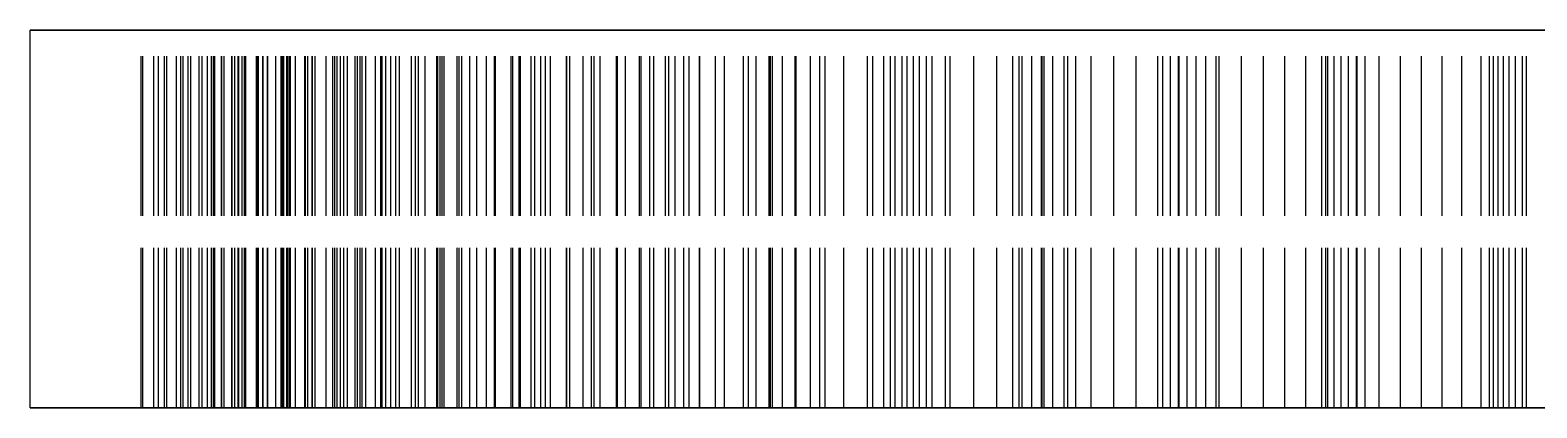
# Model space of a CAD drawing. Header units: millimetres. Extents: x -25 to 138, y -20 to 88.
# Drawn here: x 58 to 69.98, y 2 to 5 of the extents above; entities that cross this region are included whole.
import ezdxf

# ---------------------------------------------------------------- set-up
doc = ezdxf.new("R2010")
doc.units = ezdxf.units.MM
doc.linetypes.add('DASHED', pattern=[1.524, 1.27, -0.254])
doc.layers.add('HIDDEN', color=8, linetype='DASHED')
doc.layers.add('VISIBLE', color=7, linetype='CONTINUOUS')

msp = doc.modelspace()

# ---------------------------------------------------------------- linework, layer by layer
at = {"layer": 'HIDDEN'}
for points in [[(70.19048, 5), (69.42857, 5), (68.66667, 5), (67.90476, 5), (67.14286, 5), (66.38095, 5), (65.61905, 5), (64.85714, 5), (64.09524, 5), (63.33333, 5), (62.57143, 5), (61.80952, 5), (61.04762, 5), (60.28571, 5), (59.52381, 5), (58.7619, 5), (58, 5)], [(58.89577, 5), (58.88369, 5)], [(58.88369, 5), (59.06905, 5)], [(59.06905, 5), (58.88369, 5)], [(58.88369, 5), (58.89577, 5)], [(58.88369, 2), (58.88369, 5)], [(58.88369, 2), (58.88369, 5)], [(59.08666, 5), (58.89577, 5)], [(58.89577, 5), (59.08666, 5)], [(58.89577, 2), (58.89577, 5)], [(58.89577, 2), (58.89577, 5)], [(59.02041, 5), (58.98424, 5)], [(58.98424, 5), (59.16316, 5)], [(59.16316, 5), (58.98424, 5)], [(58.98424, 5), (59.02041, 5)], [(58.98424, 2), (58.98424, 5)], [(58.98424, 2), (58.98424, 5)], [(59.21591, 5), (59.02041, 5)], [(59.02041, 5), (59.21591, 5)], [(59.02041, 2), (59.02041, 5)], [(59.02041, 2), (59.02041, 5)], [(59.06905, 5), (59.2548, 5)], [(59.2548, 5), (59.06905, 5)], [(59.06905, 2), (59.06905, 5)], [(59.06905, 2), (59.06905, 5)], [(59.2776, 5), (59.08666, 5)], [(59.08666, 5), (59.2776, 5)], [(59.08666, 2), (59.08666, 5)], [(59.08666, 2), (59.08666, 5)], [(59.16316, 5), (59.34282, 5)], [(59.34282, 5), (59.16316, 5)], [(59.16316, 2), (59.16316, 5)], [(59.16316, 2), (59.16316, 5)], [(59.25701, 5), (59.19691, 5)], [(59.19691, 5), (59.36853, 5)], [(59.36853, 5), (59.19691, 5)], [(59.19691, 5), (59.25701, 5)], [(59.19691, 2), (59.19691, 5)], [(59.19691, 2), (59.19691, 5)], [(59.4111, 5), (59.21591, 5)], [(59.21591, 5), (59.4111, 5)], [(59.21591, 2), (59.21591, 5)], [(59.21591, 2), (59.21591, 5)], [(59.2548, 5), (59.4409, 5)], [(59.4409, 5), (59.2548, 5)], [(59.2548, 2), (59.2548, 5)], [(59.2548, 2), (59.2548, 5)], [(59.45615, 5), (59.25701, 5)], [(59.25701, 5), (59.45615, 5)], [(59.25701, 2), (59.25701, 5)], [(59.25701, 2), (59.25701, 5)], [(59.46853, 5), (59.2776, 5)], [(59.2776, 5), (59.46853, 5)], [(59.2776, 2), (59.2776, 5)], [(59.2776, 2), (59.2776, 5)], [(59.34282, 5), (59.52318, 5)], [(59.52318, 5), (59.34282, 5)], [(59.34282, 2), (59.34282, 5)], [(59.34282, 2), (59.34282, 5)], [(59.36853, 5), (59.54122, 5)], [(59.54122, 5), (59.36853, 5)], [(59.36853, 2), (59.36853, 5)], [(59.36853, 2), (59.36853, 5)], [(59.60592, 5), (59.4111, 5)], [(59.4111, 5), (59.60592, 5)], [(59.4111, 2), (59.4111, 5)], [(59.4111, 2), (59.4111, 5)], [(59.4409, 5), (59.62731, 5)], [(59.62731, 5), (59.4409, 5)], [(59.4409, 2), (59.4409, 5)], [(59.4409, 2), (59.4409, 5)], [(59.65465, 5), (59.45615, 5)], [(59.45615, 5), (59.65465, 5)], [(59.45615, 2), (59.45615, 5)], [(59.45615, 2), (59.45615, 5)], [(59.65939, 5), (59.46853, 5)], [(59.46853, 5), (59.65939, 5)], [(59.46853, 2), (59.46853, 5)], [(59.46853, 2), (59.46853, 5)], [(59.60441, 5), (59.52067, 5)], [(59.52067, 5), (59.68415, 5)], [(59.68415, 5), (59.52067, 5)], [(59.52067, 5), (59.60441, 5)], [(59.52067, 2), (59.52067, 5)], [(59.52067, 2), (59.52067, 5)], [(59.52318, 5), (59.70422, 5)], [(59.70422, 5), (59.52318, 5)], [(59.52318, 2), (59.52318, 5)], [(59.52318, 2), (59.52318, 5)], [(59.54122, 5), (59.71497, 5)], [(59.71497, 5), (59.54122, 5)], [(59.54122, 2), (59.54122, 5)], [(59.54122, 2), (59.54122, 5)], [(59.80623, 5), (59.60441, 5)], [(59.60441, 5), (59.80623, 5)], [(59.60441, 2), (59.60441, 5)], [(59.60441, 2), (59.60441, 5)], [(59.80031, 5), (59.60592, 5)], [(59.60592, 5), (59.80031, 5)], [(59.60592, 2), (59.60592, 5)], [(59.60592, 2), (59.60592, 5)], [(59.62731, 5), (59.81398, 5)], [(59.81398, 5), (59.62731, 5)], [(59.62731, 2), (59.62731, 5)], [(59.62731, 2), (59.62731, 5)], [(59.85242, 5), (59.65465, 5)], [(59.65465, 5), (59.85242, 5)], [(59.65465, 2), (59.65465, 5)], [(59.65465, 2), (59.65465, 5)], [(59.85013, 5), (59.65939, 5)], [(59.65939, 5), (59.85013, 5)], [(59.65939, 2), (59.65939, 5)], [(59.65939, 2), (59.65939, 5)], [(59.68415, 5), (59.84903, 5)], [(59.84903, 5), (59.68415, 5)], [(59.68415, 2), (59.68415, 5)], [(59.68415, 2), (59.68415, 5)], [(59.70422, 5), (59.88593, 5)], [(59.88593, 5), (59.70422, 5)], [(59.70422, 2), (59.70422, 5)], [(59.70422, 2), (59.70422, 5)], [(59.71497, 5), (59.88976, 5)], [(59.88976, 5), (59.71497, 5)], [(59.71497, 2), (59.71497, 5)], [(59.71497, 2), (59.71497, 5)], [(59.99418, 5), (59.80031, 5)], [(59.80031, 5), (59.99418, 5)], [(59.80031, 2), (59.80031, 5)], [(59.80031, 2), (59.80031, 5)], [(60.00706, 5), (59.80623, 5)], [(59.80623, 5), (60.00706, 5)], [(59.80623, 2), (59.80623, 5)], [(59.80623, 2), (59.80623, 5)], [(59.81398, 5), (60.00089, 5)], [(60.00089, 5), (59.81398, 5)], [(59.81398, 2), (59.81398, 5)], [(59.81398, 2), (59.81398, 5)], [(59.84903, 5), (60.01532, 5)], [(60.01532, 5), (59.84903, 5)], [(59.84903, 2), (59.84903, 5)], [(59.84903, 2), (59.84903, 5)], [(60.04068, 5), (59.85013, 5)], [(59.85013, 5), (60.04068, 5)], [(59.85013, 2), (59.85013, 5)], [(59.85013, 2), (59.85013, 5)], [(60.04939, 5), (59.85242, 5)], [(59.85242, 5), (60.04939, 5)], [(59.85242, 2), (59.85242, 5)], [(59.85242, 2), (59.85242, 5)], [(59.88593, 5), (60.06828, 5)], [(60.06828, 5), (59.88593, 5)], [(59.88593, 2), (59.88593, 5)], [(59.88593, 2), (59.88593, 5)], [(59.88976, 5), (60.06561, 5)], [(60.06561, 5), (59.88976, 5)], [(59.88976, 2), (59.88976, 5)], [(59.88976, 2), (59.88976, 5)], [(60.06091, 5), (59.95396, 5)], [(59.95396, 5), (60.1085, 5)], [(60.1085, 5), (59.95396, 5)], [(59.95396, 5), (60.06091, 5)], [(59.95396, 2), (59.95396, 5)], [(59.95396, 2), (59.95396, 5)], [(60.18745, 5), (59.99418, 5)], [(59.99418, 5), (60.18745, 5)], [(59.99418, 2), (59.99418, 5)], [(59.99418, 2), (59.99418, 5)], [(60.00089, 2), (60.00089, 5)], [(60.00089, 2), (60.00089, 5)], [(60.20682, 5), (60.00706, 5)], [(60.00706, 5), (60.20682, 5)], [(60.00706, 2), (60.00706, 5)], [(60.00706, 2), (60.00706, 5)], [(60.01532, 5), (60.18302, 5)], [(60.18302, 5), (60.01532, 5)], [(60.01532, 2), (60.01532, 5)], [(60.01532, 2), (60.01532, 5)], [(60.06828, 5), (60.04068, 5)], [(60.04068, 5), (60.06828, 5)], [(60.04068, 2), (60.04068, 5)], [(60.04068, 2), (60.04068, 5)], [(60.24545, 5), (60.04939, 5)], [(60.04939, 5), (60.24545, 5)], [(60.04939, 2), (60.04939, 5)], [(60.04939, 2), (60.04939, 5)], [(60.26443, 5), (60.06091, 5)], [(60.06091, 5), (60.26443, 5)], [(60.06091, 2), (60.06091, 5)], [(60.06091, 2), (60.06091, 5)], [(60.06561, 5), (60.24252, 5)], [(60.24252, 5), (60.06561, 5)], [(60.06561, 2), (60.06561, 5)], [(60.06561, 2), (60.06561, 5)], [(60.06828, 2), (60.06828, 5)], [(60.06828, 2), (60.06828, 5)], [(60.1085, 5), (60.26477, 5)], [(60.26477, 5), (60.1085, 5)], [(60.1085, 2), (60.1085, 5)], [(60.1085, 2), (60.1085, 5)], [(60.18302, 5), (60.35216, 5)], [(60.35216, 5), (60.18302, 5)], [(60.18302, 2), (60.18302, 5)], [(60.18302, 2), (60.18302, 5)], [(60.24252, 5), (60.18745, 5)], [(60.18745, 5), (60.24252, 5)], [(60.18745, 2), (60.18745, 5)], [(60.18745, 2), (60.18745, 5)], [(60.40541, 5), (60.20682, 5)], [(60.20682, 5), (60.40541, 5)], [(60.20682, 2), (60.20682, 5)], [(60.20682, 2), (60.20682, 5)], [(60.24252, 2), (60.24252, 5)], [(60.24252, 2), (60.24252, 5)], [(60.44048, 5), (60.24545, 5)], [(60.24545, 5), (60.44048, 5)], [(60.24545, 2), (60.24545, 5)], [(60.24545, 2), (60.24545, 5)], [(60.46662, 5), (60.26443, 5)], [(60.26443, 5), (60.46662, 5)], [(60.26443, 2), (60.26443, 5)], [(60.26443, 2), (60.26443, 5)], [(60.26477, 5), (60.42278, 5)], [(60.42278, 5), (60.26477, 5)], [(60.26477, 2), (60.26477, 5)], [(60.26477, 2), (60.26477, 5)], [(60.35216, 5), (60.52276, 5)], [(60.52276, 5), (60.35216, 5)], [(60.35216, 2), (60.35216, 5)], [(60.35216, 2), (60.35216, 5)], [(60.6027, 5), (60.40541, 5)], [(60.40541, 5), (60.6027, 5)], [(60.40541, 2), (60.40541, 5)], [(60.40541, 2), (60.40541, 5)], [(60.42278, 5), (60.58257, 5)], [(60.58257, 5), (60.42278, 5)], [(60.42278, 2), (60.42278, 5)], [(60.42278, 2), (60.42278, 5)], [(60.52276, 5), (60.44048, 5)], [(60.44048, 5), (60.52276, 5)], [(60.44048, 2), (60.44048, 5)], [(60.44048, 2), (60.44048, 5)], [(60.6674, 5), (60.46662, 5)], [(60.46662, 5), (60.6674, 5)], [(60.46662, 2), (60.46662, 5)], [(60.46662, 2), (60.46662, 5)], [(60.6243, 5), (60.49465, 5)], [(60.49465, 5), (60.63949, 5)], [(60.63949, 5), (60.49465, 5)], [(60.49465, 5), (60.6243, 5)], [(60.49465, 2), (60.49465, 5)], [(60.49465, 2), (60.49465, 5)], [(60.52276, 2), (60.52276, 5)], [(60.52276, 2), (60.52276, 5)], [(60.58257, 5), (60.74417, 5)], [(60.74417, 5), (60.58257, 5)], [(60.58257, 2), (60.58257, 5)], [(60.58257, 2), (60.58257, 5)], [(60.79856, 5), (60.6027, 5)], [(60.6027, 5), (60.79856, 5)], [(60.6027, 2), (60.6027, 5)], [(60.6027, 2), (60.6027, 5)], [(60.82852, 5), (60.6243, 5)], [(60.6243, 5), (60.82852, 5)], [(60.6243, 2), (60.6243, 5)], [(60.6243, 2), (60.6243, 5)], [(60.63949, 5), (60.78639, 5)], [(60.78639, 5), (60.63949, 5)], [(60.63949, 2), (60.63949, 5)], [(60.63949, 2), (60.63949, 5)], [(60.86663, 5), (60.6674, 5)], [(60.6674, 5), (60.86663, 5)], [(60.6674, 2), (60.6674, 5)], [(60.6674, 2), (60.6674, 5)], [(60.74417, 5), (60.90764, 5)], [(60.90764, 5), (60.74417, 5)], [(60.74417, 2), (60.74417, 5)], [(60.74417, 2), (60.74417, 5)], [(60.78639, 5), (60.93537, 5)], [(60.93537, 5), (60.78639, 5)], [(60.78639, 2), (60.78639, 5)], [(60.78639, 2), (60.78639, 5)], [(60.90764, 5), (60.79856, 5)], [(60.79856, 5), (60.90764, 5)], [(60.79856, 2), (60.79856, 5)], [(60.79856, 2), (60.79856, 5)], [(61.03109, 5), (60.82852, 5)], [(60.82852, 5), (61.03109, 5)], [(60.82852, 2), (60.82852, 5)], [(60.82852, 2), (60.82852, 5)], [(61.0642, 5), (60.86663, 5)], [(60.86663, 5), (61.0642, 5)], [(60.86663, 2), (60.86663, 5)], [(60.86663, 2), (60.86663, 5)], [(60.90764, 2), (60.90764, 5)], [(60.90764, 2), (60.90764, 5)], [(60.93537, 5), (61.08646, 5)], [(61.08646, 5), (60.93537, 5)], [(60.93537, 2), (60.93537, 5)], [(60.93537, 2), (60.93537, 5)], [(61.2319, 5), (61.03109, 5)], [(61.03109, 5), (61.2319, 5)], [(61.03109, 2), (61.03109, 5)], [(61.03109, 2), (61.03109, 5)], [(61.25992, 5), (61.0642, 5)], [(61.0642, 5), (61.25992, 5)], [(61.0642, 2), (61.0642, 5)], [(61.0642, 2), (61.0642, 5)], [(61.08646, 5), (61.23973, 5)], [(61.23973, 5), (61.08646, 5)], [(61.08646, 2), (61.08646, 5)], [(61.08646, 2), (61.08646, 5)], [(61.29183, 5), (61.14011, 5)], [(61.14011, 5), (61.27456, 5)], [(61.27456, 5), (61.14011, 5)], [(61.14011, 5), (61.29183, 5)], [(61.14011, 2), (61.14011, 5)], [(61.14011, 2), (61.14011, 5)], [(61.43082, 5), (61.2319, 5)], [(61.2319, 5), (61.43082, 5)], [(61.2319, 2), (61.2319, 5)], [(61.2319, 2), (61.2319, 5)], [(61.23973, 5), (61.39527, 5)], [(61.39527, 5), (61.23973, 5)], [(61.23973, 2), (61.23973, 5)], [(61.23973, 2), (61.23973, 5)], [(61.39527, 5), (61.25992, 5)], [(61.25992, 5), (61.39527, 5)], [(61.25992, 2), (61.25992, 5)], [(61.25992, 2), (61.25992, 5)], [(61.27456, 5), (61.41137, 5)], [(61.41137, 5), (61.27456, 5)], [(61.27456, 2), (61.27456, 5)], [(61.27456, 2), (61.27456, 5)], [(61.49576, 5), (61.29183, 5)], [(61.29183, 5), (61.49576, 5)], [(61.29183, 2), (61.29183, 5)], [(61.29183, 2), (61.29183, 5)], [(61.39527, 2), (61.39527, 5)], [(61.39527, 2), (61.39527, 5)], [(61.41137, 5), (61.55058, 5)], [(61.55058, 5), (61.41137, 5)], [(61.41137, 2), (61.41137, 5)], [(61.41137, 2), (61.41137, 5)], [(61.62769, 5), (61.43082, 5)], [(61.43082, 5), (61.62769, 5)], [(61.43082, 2), (61.43082, 5)], [(61.43082, 2), (61.43082, 5)], [(61.69772, 5), (61.49576, 5)], [(61.49576, 5), (61.69772, 5)], [(61.49576, 2), (61.49576, 5)], [(61.49576, 2), (61.49576, 5)], [(61.55058, 5), (61.69224, 5)], [(61.69224, 5), (61.55058, 5)], [(61.55058, 2), (61.55058, 5)], [(61.55058, 2), (61.55058, 5)], [(61.82233, 5), (61.62769, 5)], [(61.62769, 5), (61.82233, 5)], [(61.62769, 2), (61.62769, 5)], [(61.62769, 2), (61.62769, 5)], [(61.69224, 5), (61.83644, 5)], [(61.83644, 5), (61.69224, 5)], [(61.69224, 2), (61.69224, 5)], [(61.69224, 2), (61.69224, 5)], [(61.89758, 5), (61.69772, 5)], [(61.69772, 5), (61.89758, 5)], [(61.69772, 2), (61.69772, 5)], [(61.69772, 2), (61.69772, 5)], [(61.98329, 5), (61.82233, 5)], [(61.82233, 5), (61.98329, 5)], [(61.82233, 2), (61.82233, 5)], [(61.82233, 2), (61.82233, 5)], [(61.83644, 5), (61.98329, 5)], [(61.98329, 5), (61.83644, 5)], [(61.83644, 2), (61.83644, 5)], [(61.83644, 2), (61.83644, 5)], [(62.06025, 5), (61.88719, 5)], [(61.88719, 5), (62.01059, 5)], [(62.01059, 5), (61.88719, 5)], [(61.88719, 5), (62.06025, 5)], [(61.88719, 2), (61.88719, 5)], [(61.88719, 2), (61.88719, 5)], [(62.09521, 5), (61.89758, 5)], [(61.89758, 5), (62.09521, 5)], [(61.89758, 2), (61.89758, 5)], [(61.89758, 2), (61.89758, 5)], [(61.98329, 2), (61.98329, 5)], [(61.98329, 2), (61.98329, 5)], [(62.01059, 5), (62.13665, 5)], [(62.13665, 5), (62.01059, 5)], [(62.01059, 2), (62.01059, 5)], [(62.01059, 2), (62.01059, 5)], [(62.2629, 5), (62.06025, 5)], [(62.06025, 5), (62.2629, 5)], [(62.06025, 2), (62.06025, 5)], [(62.06025, 2), (62.06025, 5)], [(62.29044, 5), (62.09521, 5)], [(62.09521, 5), (62.29044, 5)], [(62.09521, 2), (62.09521, 5)], [(62.09521, 2), (62.09521, 5)], [(62.13665, 5), (62.26541, 5)], [(62.26541, 5), (62.13665, 5)], [(62.13665, 2), (62.13665, 5)], [(62.13665, 2), (62.13665, 5)], [(62.46326, 5), (62.2629, 5)], [(62.2629, 5), (62.46326, 5)], [(62.2629, 2), (62.2629, 5)], [(62.2629, 2), (62.2629, 5)], [(62.26541, 5), (62.39696, 5)], [(62.39696, 5), (62.26541, 5)], [(62.26541, 2), (62.26541, 5)], [(62.26541, 2), (62.26541, 5)], [(62.48305, 5), (62.29044, 5)], [(62.29044, 5), (62.48305, 5)], [(62.29044, 2), (62.29044, 5)], [(62.29044, 2), (62.29044, 5)], [(62.39696, 5), (62.53139, 5)], [(62.53139, 5), (62.39696, 5)], [(62.39696, 2), (62.39696, 5)], [(62.39696, 2), (62.39696, 5)], [(62.6612, 5), (62.46326, 5)], [(62.46326, 5), (62.6612, 5)], [(62.46326, 2), (62.46326, 5)], [(62.46326, 2), (62.46326, 5)], [(62.66883, 5), (62.48305, 5)], [(62.48305, 5), (62.66883, 5)], [(62.48305, 2), (62.48305, 5)], [(62.48305, 2), (62.48305, 5)], [(62.53139, 5), (62.66883, 5)], [(62.66883, 5), (62.53139, 5)], [(62.53139, 2), (62.53139, 5)], [(62.53139, 2), (62.53139, 5)], [(62.85658, 5), (62.6612, 5)], [(62.6612, 5), (62.85658, 5)], [(62.6612, 2), (62.6612, 5)], [(62.6612, 2), (62.6612, 5)], [(62.66883, 2), (62.66883, 5)], [(62.66883, 2), (62.66883, 5)], [(62.92582, 5), (62.73227, 5)], [(62.73227, 5), (62.84402, 5)], [(62.84402, 5), (62.73227, 5)], [(62.73227, 5), (62.92582, 5)], [(62.73227, 2), (62.73227, 5)], [(62.73227, 2), (62.73227, 5)], [(62.84402, 5), (62.9587, 5)], [(62.9587, 5), (62.84402, 5)], [(62.84402, 2), (62.84402, 5)], [(62.84402, 2), (62.84402, 5)], [(63.0492, 5), (62.85658, 5)], [(62.85658, 5), (63.0492, 5)], [(62.85658, 2), (62.85658, 5)], [(62.85658, 2), (62.85658, 5)], [(63.12619, 5), (62.92582, 5)], [(62.92582, 5), (63.12619, 5)], [(62.92582, 2), (62.92582, 5)], [(62.92582, 2), (62.92582, 5)], [(62.9587, 5), (63.07639, 5)], [(63.07639, 5), (62.9587, 5)], [(62.9587, 2), (62.9587, 5)], [(62.9587, 2), (62.9587, 5)], [(63.23884, 5), (63.0492, 5)], [(63.0492, 5), (63.23884, 5)], [(63.0492, 2), (63.0492, 5)], [(63.0492, 2), (63.0492, 5)], [(63.07639, 5), (63.19718, 5)], [(63.19718, 5), (63.07639, 5)], [(63.07639, 2), (63.07639, 5)], [(63.07639, 2), (63.07639, 5)], [(63.32398, 5), (63.12619, 5)], [(63.12619, 5), (63.32398, 5)], [(63.12619, 2), (63.12619, 5)], [(63.12619, 2), (63.12619, 5)], [(63.19718, 5), (63.32118, 5)], [(63.32118, 5), (63.19718, 5)], [(63.19718, 2), (63.19718, 5)], [(63.19718, 2), (63.19718, 5)], [(63.44855, 5), (63.23884, 5)], [(63.23884, 5), (63.44855, 5)], [(63.23884, 2), (63.23884, 5)], [(63.23884, 2), (63.23884, 5)], [(63.32118, 5), (63.44855, 5)], [(63.44855, 5), (63.32118, 5)], [(63.32118, 2), (63.32118, 5)], [(63.32118, 2), (63.32118, 5)], [(63.51904, 5), (63.32398, 5)], [(63.32398, 5), (63.51904, 5)], [(63.32398, 2), (63.32398, 5)], [(63.32398, 2), (63.32398, 5)], [(63.44855, 2), (63.44855, 5)], [(63.44855, 2), (63.44855, 5)], [(63.71122, 5), (63.51904, 5)], [(63.51904, 5), (63.71122, 5)], [(63.51904, 2), (63.51904, 5)], [(63.51904, 2), (63.51904, 5)], [(63.88431, 5), (63.67122, 5)], [(63.67122, 5), (63.77076, 5)], [(63.77076, 5), (63.67122, 5)], [(63.67122, 5), (63.88431, 5)], [(63.67122, 2), (63.67122, 5)], [(63.67122, 2), (63.67122, 5)], [(63.9003, 5), (63.71122, 5)], [(63.71122, 5), (63.9003, 5)], [(63.71122, 2), (63.71122, 5)], [(63.71122, 2), (63.71122, 5)], [(63.77076, 5), (63.87352, 5)], [(63.87352, 5), (63.77076, 5)], [(63.77076, 2), (63.77076, 5)], [(63.77076, 2), (63.77076, 5)], [(63.87352, 5), (63.97957, 5)], [(63.97957, 5), (63.87352, 5)], [(63.87352, 2), (63.87352, 5)], [(63.87352, 2), (63.87352, 5)], [(64.08143, 5), (63.88431, 5)], [(63.88431, 5), (64.08143, 5)], [(63.88431, 2), (63.88431, 5)], [(63.88431, 2), (63.88431, 5)], [(64.08604, 5), (63.9003, 5)], [(63.9003, 5), (64.08604, 5)], [(63.9003, 2), (63.9003, 5)], [(63.9003, 2), (63.9003, 5)], [(63.97957, 5), (64.08901, 5)], [(64.08901, 5), (63.97957, 5)], [(63.97957, 2), (63.97957, 5)], [(63.97957, 2), (63.97957, 5)], [(64.27568, 5), (64.08143, 5)], [(64.08143, 5), (64.27568, 5)], [(64.08143, 2), (64.08143, 5)], [(64.08143, 2), (64.08143, 5)], [(64.31865, 5), (64.08604, 5)], [(64.08604, 5), (64.31865, 5)], [(64.08604, 2), (64.08604, 5)], [(64.08604, 2), (64.08604, 5)], [(64.08901, 5), (64.20197, 5)], [(64.20197, 5), (64.08901, 5)], [(64.08901, 2), (64.08901, 5)], [(64.08901, 2), (64.08901, 5)], [(64.20197, 5), (64.31865, 5)], [(64.31865, 5), (64.20197, 5)], [(64.20197, 2), (64.20197, 5)], [(64.20197, 2), (64.20197, 5)], [(64.46692, 5), (64.27568, 5)], [(64.27568, 5), (64.46692, 5)], [(64.27568, 2), (64.27568, 5)], [(64.27568, 2), (64.27568, 5)], [(64.31865, 2), (64.31865, 5)], [(64.31865, 2), (64.31865, 5)], [(64.65495, 5), (64.46692, 5)], [(64.46692, 5), (64.65495, 5)], [(64.46692, 2), (64.46692, 5)], [(64.46692, 2), (64.46692, 5)], [(64.83957, 5), (64.65495, 5)], [(64.65495, 5), (64.83957, 5)], [(64.65495, 2), (64.65495, 5)], [(64.65495, 2), (64.65495, 5)], [(64.93105, 5), (64.69946, 5)], [(64.69946, 5), (64.78632, 5)], [(64.78632, 5), (64.69946, 5)], [(64.69946, 5), (64.93105, 5)], [(64.69946, 2), (64.69946, 5)], [(64.69946, 2), (64.69946, 5)], [(64.78632, 5), (64.87665, 5)], [(64.87665, 5), (64.78632, 5)], [(64.78632, 2), (64.78632, 5)], [(64.78632, 2), (64.78632, 5)], [(65.02052, 5), (64.83957, 5)], [(64.83957, 5), (65.02052, 5)], [(64.83957, 2), (64.83957, 5)], [(64.83957, 2), (64.83957, 5)], [(64.87665, 5), (64.97054, 5)], [(64.97054, 5), (64.87665, 5)], [(64.87665, 2), (64.87665, 5)], [(64.87665, 2), (64.87665, 5)], [(65.12397, 5), (64.93105, 5)], [(64.93105, 5), (65.12397, 5)], [(64.93105, 2), (64.93105, 5)], [(64.93105, 2), (64.93105, 5)], [(64.97054, 5), (65.0681, 5)], [(65.0681, 5), (64.97054, 5)], [(64.97054, 2), (64.97054, 5)], [(64.97054, 2), (64.97054, 5)], [(65.27489, 5), (65.02052, 5)], [(65.02052, 5), (65.27489, 5)], [(65.02052, 2), (65.02052, 5)], [(65.02052, 2), (65.02052, 5)], [(65.0681, 5), (65.16948, 5)], [(65.16948, 5), (65.0681, 5)], [(65.0681, 2), (65.0681, 5)], [(65.0681, 2), (65.0681, 5)], [(65.31374, 5), (65.12397, 5)], [(65.12397, 5), (65.31374, 5)], [(65.12397, 2), (65.12397, 5)], [(65.12397, 2), (65.12397, 5)], [(65.16948, 5), (65.27489, 5)], [(65.27489, 5), (65.16948, 5)], [(65.16948, 2), (65.16948, 5)], [(65.16948, 2), (65.16948, 5)], [(65.27489, 2), (65.27489, 5)], [(65.27489, 2), (65.27489, 5)], [(65.50021, 5), (65.31374, 5)], [(65.31374, 5), (65.50021, 5)], [(65.31374, 2), (65.31374, 5)], [(65.31374, 2), (65.31374, 5)], [(65.68319, 5), (65.50021, 5)], [(65.50021, 5), (65.68319, 5)], [(65.50021, 2), (65.50021, 5)], [(65.50021, 2), (65.50021, 5)], [(65.86245, 5), (65.68319, 5)], [(65.68319, 5), (65.86245, 5)], [(65.68319, 2), (65.68319, 5)], [(65.68319, 2), (65.68319, 5)], [(66.06096, 5), (65.81199, 5)], [(65.81199, 5), (65.88575, 5)], [(65.88575, 5), (65.81199, 5)], [(65.81199, 5), (66.06096, 5)], [(65.81199, 2), (65.81199, 5)], [(65.81199, 2), (65.81199, 5)], [(66.03772, 5), (65.86245, 5)], [(65.86245, 5), (66.03772, 5)], [(65.86245, 2), (65.86245, 5)], [(65.86245, 2), (65.86245, 5)], [(65.88575, 5), (65.96321, 5)], [(65.96321, 5), (65.88575, 5)], [(65.88575, 2), (65.88575, 5)], [(65.88575, 2), (65.88575, 5)], [(65.96321, 5), (66.04447, 5)], [(66.04447, 5), (65.96321, 5)], [(65.96321, 2), (65.96321, 5)], [(65.96321, 2), (65.96321, 5)], [(66.31261, 5), (66.03772, 5)], [(66.03772, 5), (66.31261, 5)], [(66.03772, 2), (66.03772, 5)], [(66.03772, 2), (66.03772, 5)], [(66.04447, 5), (66.12967, 5)], [(66.12967, 5), (66.04447, 5)], [(66.04447, 2), (66.04447, 5)], [(66.04447, 2), (66.04447, 5)], [(66.24873, 5), (66.06096, 5)], [(66.06096, 5), (66.24873, 5)], [(66.06096, 2), (66.06096, 5)], [(66.06096, 2), (66.06096, 5)], [(66.12967, 5), (66.21898, 5)], [(66.21898, 5), (66.12967, 5)], [(66.12967, 2), (66.12967, 5)], [(66.12967, 2), (66.12967, 5)], [(66.21898, 5), (66.31261, 5)], [(66.31261, 5), (66.21898, 5)], [(66.21898, 2), (66.21898, 5)], [(66.21898, 2), (66.21898, 5)], [(66.43309, 5), (66.24873, 5)], [(66.24873, 5), (66.43309, 5)], [(66.24873, 2), (66.24873, 5)], [(66.24873, 2), (66.24873, 5)], [(66.31261, 2), (66.31261, 5)], [(66.31261, 2), (66.31261, 5)], [(66.61389, 5), (66.43309, 5)], [(66.43309, 5), (66.61389, 5)], [(66.43309, 2), (66.43309, 5)], [(66.43309, 2), (66.43309, 5)], [(66.79092, 5), (66.61389, 5)], [(66.61389, 5), (66.79092, 5)], [(66.61389, 2), (66.61389, 5)], [(66.61389, 2), (66.61389, 5)], [(66.96395, 5), (66.79092, 5)], [(66.79092, 5), (66.96395, 5)], [(66.79092, 2), (66.79092, 5)], [(66.79092, 2), (66.79092, 5)], [(67.13268, 5), (66.96395, 5)], [(66.96395, 5), (67.13268, 5)], [(66.96395, 2), (66.96395, 5)], [(66.96395, 2), (66.96395, 5)], [(67.26852, 5), (67.00338, 5)], [(67.00338, 5), (67.06368, 5)], [(67.06368, 5), (67.00338, 5)], [(67.00338, 5), (67.26852, 5)], [(67.00338, 2), (67.00338, 5)], [(67.00338, 2), (67.00338, 5)], [(67.06368, 5), (67.12789, 5)], [(67.12789, 5), (67.06368, 5)], [(67.06368, 2), (67.06368, 5)], [(67.06368, 2), (67.06368, 5)], [(67.12789, 5), (67.19614, 5)], [(67.19614, 5), (67.12789, 5)], [(67.12789, 2), (67.12789, 5)], [(67.12789, 2), (67.12789, 5)], [(67.42676, 5), (67.13268, 5)], [(67.13268, 5), (67.42676, 5)], [(67.13268, 2), (67.13268, 5)], [(67.13268, 2), (67.13268, 5)], [(67.19614, 5), (67.26857, 5)], [(67.26857, 5), (67.19614, 5)], [(67.19614, 2), (67.19614, 5)], [(67.19614, 2), (67.19614, 5)], [(67.45023, 5), (67.26852, 5)], [(67.26852, 5), (67.45023, 5)], [(67.26852, 2), (67.26852, 5)], [(67.26852, 2), (67.26852, 5)], [(67.26857, 5), (67.34536, 5)], [(67.34536, 5), (67.26857, 5)], [(67.26857, 2), (67.26857, 5)], [(67.26857, 2), (67.26857, 5)], [(67.34536, 5), (67.42676, 5)], [(67.42676, 5), (67.34536, 5)], [(67.34536, 2), (67.34536, 5)], [(67.34536, 2), (67.34536, 5)], [(67.42676, 2), (67.42676, 5)], [(67.42676, 2), (67.42676, 5)], [(67.62829, 5), (67.45023, 5)], [(67.45023, 5), (67.62829, 5)], [(67.45023, 2), (67.45023, 5)], [(67.45023, 2), (67.45023, 5)], [(67.80253, 5), (67.62829, 5)], [(67.62829, 5), (67.80253, 5)], [(67.62829, 2), (67.62829, 5)], [(67.62829, 2), (67.62829, 5)], [(67.97275, 5), (67.80253, 5)], [(67.80253, 5), (67.97275, 5)], [(67.80253, 2), (67.80253, 5)], [(67.80253, 2), (67.80253, 5)], [(68.13871, 5), (67.97275, 5)], [(67.97275, 5), (68.13871, 5)], [(67.97275, 2), (67.97275, 5)], [(67.97275, 2), (67.97275, 5)], [(68.30008, 5), (68.13871, 5)], [(68.13871, 5), (68.30008, 5)], [(68.13871, 2), (68.13871, 5)], [(68.13871, 2), (68.13871, 5)], [(68.54785, 5), (68.26784, 5)], [(68.26784, 5), (68.31437, 5)], [(68.31437, 5), (68.26784, 5)], [(68.26784, 5), (68.54785, 5)], [(68.26784, 2), (68.26784, 5)], [(68.26784, 2), (68.26784, 5)], [(68.61191, 5), (68.30008, 5)], [(68.30008, 5), (68.61191, 5)], [(68.30008, 2), (68.30008, 5)], [(68.30008, 2), (68.30008, 5)], [(68.31437, 5), (68.36503, 5)], [(68.36503, 5), (68.31437, 5)], [(68.31437, 2), (68.31437, 5)], [(68.31437, 2), (68.31437, 5)], [(68.36503, 5), (68.41993, 5)], [(68.41993, 5), (68.36503, 5)], [(68.36503, 2), (68.36503, 5)], [(68.36503, 2), (68.36503, 5)], [(68.41993, 5), (68.47924, 5)], [(68.47924, 5), (68.41993, 5)], [(68.41993, 2), (68.41993, 5)], [(68.41993, 2), (68.41993, 5)], [(68.47924, 5), (68.54314, 5)], [(68.54314, 5), (68.47924, 5)], [(68.47924, 2), (68.47924, 5)], [(68.47924, 2), (68.47924, 5)], [(68.54314, 5), (68.61191, 5)], [(68.61191, 5), (68.54314, 5)], [(68.54314, 2), (68.54314, 5)], [(68.54314, 2), (68.54314, 5)], [(68.72261, 5), (68.54785, 5)], [(68.54785, 5), (68.72261, 5)], [(68.54785, 2), (68.54785, 5)], [(68.54785, 2), (68.54785, 5)], [(68.61191, 2), (68.61191, 5)], [(68.61191, 2), (68.61191, 5)], [(68.8935, 5), (68.72261, 5)], [(68.72261, 5), (68.8935, 5)], [(68.72261, 2), (68.72261, 5)], [(68.72261, 2), (68.72261, 5)], [(69.06034, 5), (68.8935, 5)], [(68.8935, 5), (69.06034, 5)], [(68.8935, 2), (68.8935, 5)], [(68.8935, 2), (68.8935, 5)], [(69.22292, 5), (69.06034, 5)], [(69.06034, 5), (69.22292, 5)], [(69.06034, 2), (69.06034, 5)], [(69.06034, 2), (69.06034, 5)], [(69.38099, 5), (69.22292, 5)], [(69.22292, 5), (69.38099, 5)], [(69.22292, 2), (69.22292, 5)], [(69.22292, 2), (69.22292, 5)], [(69.53422, 5), (69.38099, 5)], [(69.38099, 5), (69.53422, 5)], [(69.38099, 2), (69.38099, 5)], [(69.38099, 2), (69.38099, 5)], [(69.86229, 5), (69.53422, 5)], [(69.53422, 5), (69.86229, 5)], [(69.53422, 2), (69.53422, 5)], [(69.53422, 2), (69.53422, 5)], [(69.89272, 5), (69.5992, 5)], [(69.5992, 5), (69.63175, 5)], [(69.63175, 5), (69.5992, 5)], [(69.5992, 5), (69.89272, 5)], [(69.5992, 2), (69.5992, 5)], [(69.5992, 2), (69.5992, 5)], [(69.63175, 5), (69.6686, 5)], [(69.6686, 5), (69.63175, 5)], [(69.63175, 2), (69.63175, 5)], [(69.63175, 2), (69.63175, 5)], [(69.6686, 5), (69.70989, 5)], [(69.70989, 5), (69.6686, 5)], [(69.6686, 2), (69.6686, 5)], [(69.6686, 2), (69.6686, 5)], [(69.70989, 5), (69.75578, 5)], [(69.75578, 5), (69.70989, 5)], [(69.70989, 2), (69.70989, 5)], [(69.70989, 2), (69.70989, 5)], [(69.75578, 5), (69.80648, 5)], [(69.80648, 5), (69.75578, 5)], [(69.75578, 2), (69.75578, 5)], [(69.75578, 2), (69.75578, 5)], [(69.80648, 5), (69.86229, 5)], [(69.86229, 5), (69.80648, 5)], [(69.80648, 2), (69.80648, 5)], [(69.80648, 2), (69.80648, 5)], [(69.86229, 2), (69.86229, 5)], [(69.86229, 2), (69.86229, 5)], [(70.05968, 5), (69.89272, 5)], [(69.89272, 5), (70.05968, 5)], [(69.89272, 2), (69.89272, 5)], [(69.89272, 2), (69.89272, 5)], [(70.19048, 2), (69.42857, 2), (68.66667, 2), (67.90476, 2), (67.14286, 2), (66.38095, 2), (65.61905, 2), (64.85714, 2), (64.09524, 2), (63.33333, 2), (62.57143, 2), (61.80952, 2), (61.04762, 2), (60.28571, 2), (59.52381, 2), (58.7619, 2), (58, 2)], [(58.89577, 2), (58.88369, 2)], [(58.88369, 2), (59.06905, 2)], [(59.06905, 2), (58.88369, 2)], [(58.88369, 2), (58.89577, 2)], [(59.08666, 2), (58.89577, 2)], [(58.89577, 2), (59.08666, 2)], [(59.02041, 2), (58.98424, 2)], [(58.98424, 2), (59.16316, 2)], [(59.16316, 2), (58.98424, 2)], [(58.98424, 2), (59.02041, 2)], [(59.21591, 2), (59.02041, 2)], [(59.02041, 2), (59.21591, 2)], [(59.06905, 2), (59.2548, 2)], [(59.2548, 2), (59.06905, 2)], [(59.2776, 2), (59.08666, 2)], [(59.08666, 2), (59.2776, 2)], [(59.16316, 2), (59.34282, 2)], [(59.34282, 2), (59.16316, 2)], [(59.25701, 2), (59.19691, 2)], [(59.19691, 2), (59.36853, 2)], [(59.36853, 2), (59.19691, 2)], [(59.19691, 2), (59.25701, 2)], [(59.4111, 2), (59.21591, 2)], [(59.21591, 2), (59.4111, 2)], [(59.2548, 2), (59.4409, 2)], [(59.4409, 2), (59.2548, 2)], [(59.45615, 2), (59.25701, 2)], [(59.25701, 2), (59.45615, 2)], [(59.46853, 2), (59.2776, 2)], [(59.2776, 2), (59.46853, 2)], [(59.34282, 2), (59.52318, 2)], [(59.52318, 2), (59.34282, 2)], [(59.36853, 2), (59.54122, 2)], [(59.54122, 2), (59.36853, 2)], [(59.60592, 2), (59.4111, 2)], [(59.4111, 2), (59.60592, 2)], [(59.4409, 2), (59.62731, 2)], [(59.62731, 2), (59.4409, 2)], [(59.65465, 2), (59.45615, 2)], [(59.45615, 2), (59.65465, 2)], [(59.65939, 2), (59.46853, 2)], [(59.46853, 2), (59.65939, 2)], [(59.60441, 2), (59.52067, 2)], [(59.52067, 2), (59.68415, 2)], [(59.68415, 2), (59.52067, 2)], [(59.52067, 2), (59.60441, 2)], [(59.52318, 2), (59.70422, 2)], [(59.70422, 2), (59.52318, 2)], [(59.54122, 2), (59.71497, 2)], [(59.71497, 2), (59.54122, 2)], [(59.80623, 2), (59.60441, 2)], [(59.60441, 2), (59.80623, 2)], [(59.80031, 2), (59.60592, 2)], [(59.60592, 2), (59.80031, 2)], [(59.62731, 2), (59.81398, 2)], [(59.81398, 2), (59.62731, 2)], [(59.85242, 2), (59.65465, 2)], [(59.65465, 2), (59.85242, 2)], [(59.85013, 2), (59.65939, 2)], [(59.65939, 2), (59.85013, 2)], [(59.68415, 2), (59.84903, 2)], [(59.84903, 2), (59.68415, 2)], [(59.70422, 2), (59.88593, 2)], [(59.88593, 2), (59.70422, 2)], [(59.71497, 2), (59.88976, 2)], [(59.88976, 2), (59.71497, 2)], [(59.99418, 2), (59.80031, 2)], [(59.80031, 2), (59.99418, 2)], [(60.00706, 2), (59.80623, 2)], [(59.80623, 2), (60.00706, 2)], [(59.81398, 2), (60.00089, 2)], [(60.00089, 2), (59.81398, 2)], [(59.84903, 2), (60.01532, 2)], [(60.01532, 2), (59.84903, 2)], [(60.04068, 2), (59.85013, 2)], [(59.85013, 2), (60.04068, 2)], [(60.04939, 2), (59.85242, 2)], [(59.85242, 2), (60.04939, 2)], [(59.88593, 2), (60.06828, 2)], [(60.06828, 2), (59.88593, 2)], [(59.88976, 2), (60.06561, 2)], [(60.06561, 2), (59.88976, 2)], [(60.06091, 2), (59.95396, 2)], [(59.95396, 2), (60.1085, 2)], [(60.1085, 2), (59.95396, 2)], [(59.95396, 2), (60.06091, 2)], [(60.18745, 2), (59.99418, 2)], [(59.99418, 2), (60.18745, 2)], [(60.20682, 2), (60.00706, 2)], [(60.00706, 2), (60.20682, 2)], [(60.01532, 2), (60.18302, 2)], [(60.18302, 2), (60.01532, 2)], [(60.06828, 2), (60.04068, 2)], [(60.04068, 2), (60.06828, 2)], [(60.24545, 2), (60.04939, 2)], [(60.04939, 2), (60.24545, 2)], [(60.26443, 2), (60.06091, 2)], [(60.06091, 2), (60.26443, 2)], [(60.06561, 2), (60.24252, 2)], [(60.24252, 2), (60.06561, 2)], [(60.1085, 2), (60.26477, 2)], [(60.26477, 2), (60.1085, 2)], [(60.18302, 2), (60.35216, 2)], [(60.35216, 2), (60.18302, 2)], [(60.24252, 2), (60.18745, 2)], [(60.18745, 2), (60.24252, 2)], [(60.40541, 2), (60.20682, 2)], [(60.20682, 2), (60.40541, 2)], [(60.44048, 2), (60.24545, 2)], [(60.24545, 2), (60.44048, 2)], [(60.46662, 2), (60.26443, 2)], [(60.26443, 2), (60.46662, 2)], [(60.26477, 2), (60.42278, 2)], [(60.42278, 2), (60.26477, 2)], [(60.35216, 2), (60.52276, 2)], [(60.52276, 2), (60.35216, 2)], [(60.6027, 2), (60.40541, 2)], [(60.40541, 2), (60.6027, 2)], [(60.42278, 2), (60.58257, 2)], [(60.58257, 2), (60.42278, 2)], [(60.52276, 2), (60.44048, 2)], [(60.44048, 2), (60.52276, 2)], [(60.6674, 2), (60.46662, 2)], [(60.46662, 2), (60.6674, 2)], [(60.6243, 2), (60.49465, 2)], [(60.49465, 2), (60.63949, 2)], [(60.63949, 2), (60.49465, 2)], [(60.49465, 2), (60.6243, 2)], [(60.58257, 2), (60.74417, 2)], [(60.74417, 2), (60.58257, 2)], [(60.79856, 2), (60.6027, 2)], [(60.6027, 2), (60.79856, 2)], [(60.82852, 2), (60.6243, 2)], [(60.6243, 2), (60.82852, 2)], [(60.63949, 2), (60.78639, 2)], [(60.78639, 2), (60.63949, 2)], [(60.86663, 2), (60.6674, 2)], [(60.6674, 2), (60.86663, 2)], [(60.74417, 2), (60.90764, 2)], [(60.90764, 2), (60.74417, 2)], [(60.78639, 2), (60.93537, 2)], [(60.93537, 2), (60.78639, 2)], [(60.90764, 2), (60.79856, 2)], [(60.79856, 2), (60.90764, 2)], [(61.03109, 2), (60.82852, 2)], [(60.82852, 2), (61.03109, 2)], [(61.0642, 2), (60.86663, 2)], [(60.86663, 2), (61.0642, 2)], [(60.93537, 2), (61.08646, 2)], [(61.08646, 2), (60.93537, 2)], [(61.2319, 2), (61.03109, 2)], [(61.03109, 2), (61.2319, 2)], [(61.25992, 2), (61.0642, 2)], [(61.0642, 2), (61.25992, 2)], [(61.08646, 2), (61.23973, 2)], [(61.23973, 2), (61.08646, 2)], [(61.29183, 2), (61.14011, 2)], [(61.14011, 2), (61.27456, 2)], [(61.27456, 2), (61.14011, 2)], [(61.14011, 2), (61.29183, 2)], [(61.43082, 2), (61.2319, 2)], [(61.2319, 2), (61.43082, 2)], [(61.23973, 2), (61.39527, 2)], [(61.39527, 2), (61.23973, 2)], [(61.39527, 2), (61.25992, 2)], [(61.25992, 2), (61.39527, 2)], [(61.27456, 2), (61.41137, 2)], [(61.41137, 2), (61.27456, 2)], [(61.49576, 2), (61.29183, 2)], [(61.29183, 2), (61.49576, 2)], [(61.41137, 2), (61.55058, 2)], [(61.55058, 2), (61.41137, 2)], [(61.62769, 2), (61.43082, 2)], [(61.43082, 2), (61.62769, 2)], [(61.69772, 2), (61.49576, 2)], [(61.49576, 2), (61.69772, 2)], [(61.55058, 2), (61.69224, 2)], [(61.69224, 2), (61.55058, 2)], [(61.82233, 2), (61.62769, 2)], [(61.62769, 2), (61.82233, 2)], [(61.69224, 2), (61.83644, 2)], [(61.83644, 2), (61.69224, 2)], [(61.89758, 2), (61.69772, 2)], [(61.69772, 2), (61.89758, 2)], [(61.98329, 2), (61.82233, 2)], [(61.82233, 2), (61.98329, 2)], [(61.83644, 2), (61.98329, 2)], [(61.98329, 2), (61.83644, 2)], [(62.06025, 2), (61.88719, 2)], [(61.88719, 2), (62.01059, 2)], [(62.01059, 2), (61.88719, 2)], [(61.88719, 2), (62.06025, 2)], [(62.09521, 2), (61.89758, 2)], [(61.89758, 2), (62.09521, 2)], [(62.01059, 2), (62.13665, 2)], [(62.13665, 2), (62.01059, 2)], [(62.2629, 2), (62.06025, 2)], [(62.06025, 2), (62.2629, 2)], [(62.29044, 2), (62.09521, 2)], [(62.09521, 2), (62.29044, 2)], [(62.13665, 2), (62.26541, 2)], [(62.26541, 2), (62.13665, 2)], [(62.46326, 2), (62.2629, 2)], [(62.2629, 2), (62.46326, 2)], [(62.26541, 2), (62.39696, 2)], [(62.39696, 2), (62.26541, 2)], [(62.48305, 2), (62.29044, 2)], [(62.29044, 2), (62.48305, 2)], [(62.39696, 2), (62.53139, 2)], [(62.53139, 2), (62.39696, 2)], [(62.6612, 2), (62.46326, 2)], [(62.46326, 2), (62.6612, 2)], [(62.66883, 2), (62.48305, 2)], [(62.48305, 2), (62.66883, 2)], [(62.53139, 2), (62.66883, 2)], [(62.66883, 2), (62.53139, 2)], [(62.85658, 2), (62.6612, 2)], [(62.6612, 2), (62.85658, 2)], [(62.92582, 2), (62.73227, 2)], [(62.73227, 2), (62.84402, 2)], [(62.84402, 2), (62.73227, 2)], [(62.73227, 2), (62.92582, 2)], [(62.84402, 2), (62.9587, 2)], [(62.9587, 2), (62.84402, 2)], [(63.0492, 2), (62.85658, 2)], [(62.85658, 2), (63.0492, 2)], [(63.12619, 2), (62.92582, 2)], [(62.92582, 2), (63.12619, 2)], [(62.9587, 2), (63.07639, 2)], [(63.07639, 2), (62.9587, 2)], [(63.23884, 2), (63.0492, 2)], [(63.0492, 2), (63.23884, 2)], [(63.07639, 2), (63.19718, 2)], [(63.19718, 2), (63.07639, 2)], [(63.32398, 2), (63.12619, 2)], [(63.12619, 2), (63.32398, 2)], [(63.19718, 2), (63.32118, 2)], [(63.32118, 2), (63.19718, 2)], [(63.44855, 2), (63.23884, 2)], [(63.23884, 2), (63.44855, 2)], [(63.32118, 2), (63.44855, 2)], [(63.44855, 2), (63.32118, 2)], [(63.51904, 2), (63.32398, 2)], [(63.32398, 2), (63.51904, 2)], [(63.71122, 2), (63.51904, 2)], [(63.51904, 2), (63.71122, 2)], [(63.88431, 2), (63.67122, 2)], [(63.67122, 2), (63.77076, 2)], [(63.77076, 2), (63.67122, 2)], [(63.67122, 2), (63.88431, 2)], [(63.9003, 2), (63.71122, 2)], [(63.71122, 2), (63.9003, 2)], [(63.77076, 2), (63.87352, 2)], [(63.87352, 2), (63.77076, 2)], [(63.87352, 2), (63.97957, 2)], [(63.97957, 2), (63.87352, 2)], [(64.08143, 2), (63.88431, 2)], [(63.88431, 2), (64.08143, 2)], [(64.08604, 2), (63.9003, 2)], [(63.9003, 2), (64.08604, 2)], [(63.97957, 2), (64.08901, 2)], [(64.08901, 2), (63.97957, 2)], [(64.27568, 2), (64.08143, 2)], [(64.08143, 2), (64.27568, 2)], [(64.31865, 2), (64.08604, 2)], [(64.08604, 2), (64.31865, 2)], [(64.08901, 2), (64.20197, 2)], [(64.20197, 2), (64.08901, 2)], [(64.20197, 2), (64.31865, 2)], [(64.31865, 2), (64.20197, 2)], [(64.46692, 2), (64.27568, 2)], [(64.27568, 2), (64.46692, 2)], [(64.65495, 2), (64.46692, 2)], [(64.46692, 2), (64.65495, 2)], [(64.83957, 2), (64.65495, 2)], [(64.65495, 2), (64.83957, 2)], [(64.93105, 2), (64.69946, 2)], [(64.69946, 2), (64.78632, 2)], [(64.78632, 2), (64.69946, 2)], [(64.69946, 2), (64.93105, 2)], [(64.78632, 2), (64.87665, 2)], [(64.87665, 2), (64.78632, 2)], [(65.02052, 2), (64.83957, 2)], [(64.83957, 2), (65.02052, 2)], [(64.87665, 2), (64.97054, 2)], [(64.97054, 2), (64.87665, 2)], [(65.12397, 2), (64.93105, 2)], [(64.93105, 2), (65.12397, 2)], [(64.97054, 2), (65.0681, 2)], [(65.0681, 2), (64.97054, 2)], [(65.27489, 2), (65.02052, 2)], [(65.02052, 2), (65.27489, 2)], [(65.0681, 2), (65.16948, 2)], [(65.16948, 2), (65.0681, 2)], [(65.31374, 2), (65.12397, 2)], [(65.12397, 2), (65.31374, 2)], [(65.16948, 2), (65.27489, 2)], [(65.27489, 2), (65.16948, 2)], [(65.50021, 2), (65.31374, 2)], [(65.31374, 2), (65.50021, 2)], [(65.68319, 2), (65.50021, 2)], [(65.50021, 2), (65.68319, 2)], [(65.86245, 2), (65.68319, 2)], [(65.68319, 2), (65.86245, 2)], [(66.06096, 2), (65.81199, 2)], [(65.81199, 2), (65.88575, 2)], [(65.88575, 2), (65.81199, 2)], [(65.81199, 2), (66.06096, 2)], [(66.03772, 2), (65.86245, 2)], [(65.86245, 2), (66.03772, 2)], [(65.88575, 2), (65.96321, 2)], [(65.96321, 2), (65.88575, 2)], [(65.96321, 2), (66.04447, 2)], [(66.04447, 2), (65.96321, 2)], [(66.31261, 2), (66.03772, 2)], [(66.03772, 2), (66.31261, 2)], [(66.04447, 2), (66.12967, 2)], [(66.12967, 2), (66.04447, 2)], [(66.24873, 2), (66.06096, 2)], [(66.06096, 2), (66.24873, 2)], [(66.12967, 2), (66.21898, 2)], [(66.21898, 2), (66.12967, 2)], [(66.21898, 2), (66.31261, 2)], [(66.31261, 2), (66.21898, 2)], [(66.43309, 2), (66.24873, 2)], [(66.24873, 2), (66.43309, 2)], [(66.61389, 2), (66.43309, 2)], [(66.43309, 2), (66.61389, 2)], [(66.79092, 2), (66.61389, 2)], [(66.61389, 2), (66.79092, 2)], [(66.96395, 2), (66.79092, 2)], [(66.79092, 2), (66.96395, 2)], [(67.13268, 2), (66.96395, 2)], [(66.96395, 2), (67.13268, 2)], [(67.26852, 2), (67.00338, 2)], [(67.00338, 2), (67.06368, 2)], [(67.06368, 2), (67.00338, 2)], [(67.00338, 2), (67.26852, 2)], [(67.06368, 2), (67.12789, 2)], [(67.12789, 2), (67.06368, 2)], [(67.12789, 2), (67.19614, 2)], [(67.19614, 2), (67.12789, 2)], [(67.42676, 2), (67.13268, 2)], [(67.13268, 2), (67.42676, 2)], [(67.19614, 2), (67.26857, 2)], [(67.26857, 2), (67.19614, 2)], [(67.45023, 2), (67.26852, 2)], [(67.26852, 2), (67.45023, 2)], [(67.26857, 2), (67.34536, 2)], [(67.34536, 2), (67.26857, 2)], [(67.34536, 2), (67.42676, 2)], [(67.42676, 2), (67.34536, 2)], [(67.62829, 2), (67.45023, 2)], [(67.45023, 2), (67.62829, 2)], [(67.80253, 2), (67.62829, 2)], [(67.62829, 2), (67.80253, 2)], [(67.97275, 2), (67.80253, 2)], [(67.80253, 2), (67.97275, 2)], [(68.13871, 2), (67.97275, 2)], [(67.97275, 2), (68.13871, 2)], [(68.30008, 2), (68.13871, 2)], [(68.13871, 2), (68.30008, 2)], [(68.54785, 2), (68.26784, 2)], [(68.26784, 2), (68.31437, 2)], [(68.31437, 2), (68.26784, 2)], [(68.26784, 2), (68.54785, 2)], [(68.61191, 2), (68.30008, 2)], [(68.30008, 2), (68.61191, 2)], [(68.31437, 2), (68.36503, 2)], [(68.36503, 2), (68.31437, 2)], [(68.36503, 2), (68.41993, 2)], [(68.41993, 2), (68.36503, 2)], [(68.41993, 2), (68.47924, 2)], [(68.47924, 2), (68.41993, 2)], [(68.47924, 2), (68.54314, 2)], [(68.54314, 2), (68.47924, 2)], [(68.54314, 2), (68.61191, 2)], [(68.61191, 2), (68.54314, 2)], [(68.72261, 2), (68.54785, 2)], [(68.54785, 2), (68.72261, 2)], [(68.8935, 2), (68.72261, 2)], [(68.72261, 2), (68.8935, 2)], [(69.06034, 2), (68.8935, 2)], [(68.8935, 2), (69.06034, 2)], [(69.22292, 2), (69.06034, 2)], [(69.06034, 2), (69.22292, 2)], [(69.38099, 2), (69.22292, 2)], [(69.22292, 2), (69.38099, 2)], [(69.53422, 2), (69.38099, 2)], [(69.38099, 2), (69.53422, 2)], [(69.86229, 2), (69.53422, 2)], [(69.53422, 2), (69.86229, 2)], [(69.89272, 2), (69.5992, 2)], [(69.5992, 2), (69.63175, 2)], [(69.63175, 2), (69.5992, 2)], [(69.5992, 2), (69.89272, 2)], [(69.63175, 2), (69.6686, 2)], [(69.6686, 2), (69.63175, 2)], [(69.6686, 2), (69.70989, 2)], [(69.70989, 2), (69.6686, 2)], [(69.70989, 2), (69.75578, 2)], [(69.75578, 2), (69.70989, 2)], [(69.75578, 2), (69.80648, 2)], [(69.80648, 2), (69.75578, 2)], [(69.80648, 2), (69.86229, 2)], [(69.86229, 2), (69.80648, 2)], [(70.05968, 2), (69.89272, 2)], [(69.89272, 2), (70.05968, 2)]]:
    msp.add_lwpolyline(points, dxfattribs=at)
at = {"layer": 'VISIBLE'}
for points in [[(58, 5), (58.38095, 5), (58.7619, 5), (59.14286, 5), (59.52381, 5), (59.90476, 5), (60.28571, 5), (60.66667, 5), (61.04762, 5), (61.42857, 5), (61.80952, 5), (62.19048, 5), (62.57143, 5), (62.95238, 5), (63.33333, 5), (63.71429, 5), (64.09524, 5), (64.47619, 5), (64.85714, 5), (65.2381, 5), (65.61905, 5), (66, 5), (66.38095, 5), (66.7619, 5), (67.14286, 5), (67.52381, 5), (67.90476, 5), (68.28571, 5), (68.66667, 5), (69.04762, 5), (69.42857, 5), (69.80952, 5), (70.19048, 5)], [(58, 2), (58, 5)], [(58, 2), (58.38095, 2), (58.7619, 2), (59.14286, 2), (59.52381, 2), (59.90476, 2), (60.28571, 2), (60.66667, 2), (61.04762, 2), (61.42857, 2), (61.80952, 2), (62.19048, 2), (62.57143, 2), (62.95238, 2), (63.33333, 2), (63.71429, 2), (64.09524, 2), (64.47619, 2), (64.85714, 2), (65.2381, 2), (65.61905, 2), (66, 2), (66.38095, 2), (66.7619, 2), (67.14286, 2), (67.52381, 2), (67.90476, 2), (68.28571, 2), (68.66667, 2), (69.04762, 2), (69.42857, 2), (69.80952, 2), (70.19048, 2)]]:
    msp.add_lwpolyline(points, dxfattribs=at)

doc.saveas('drawing.dxf')
